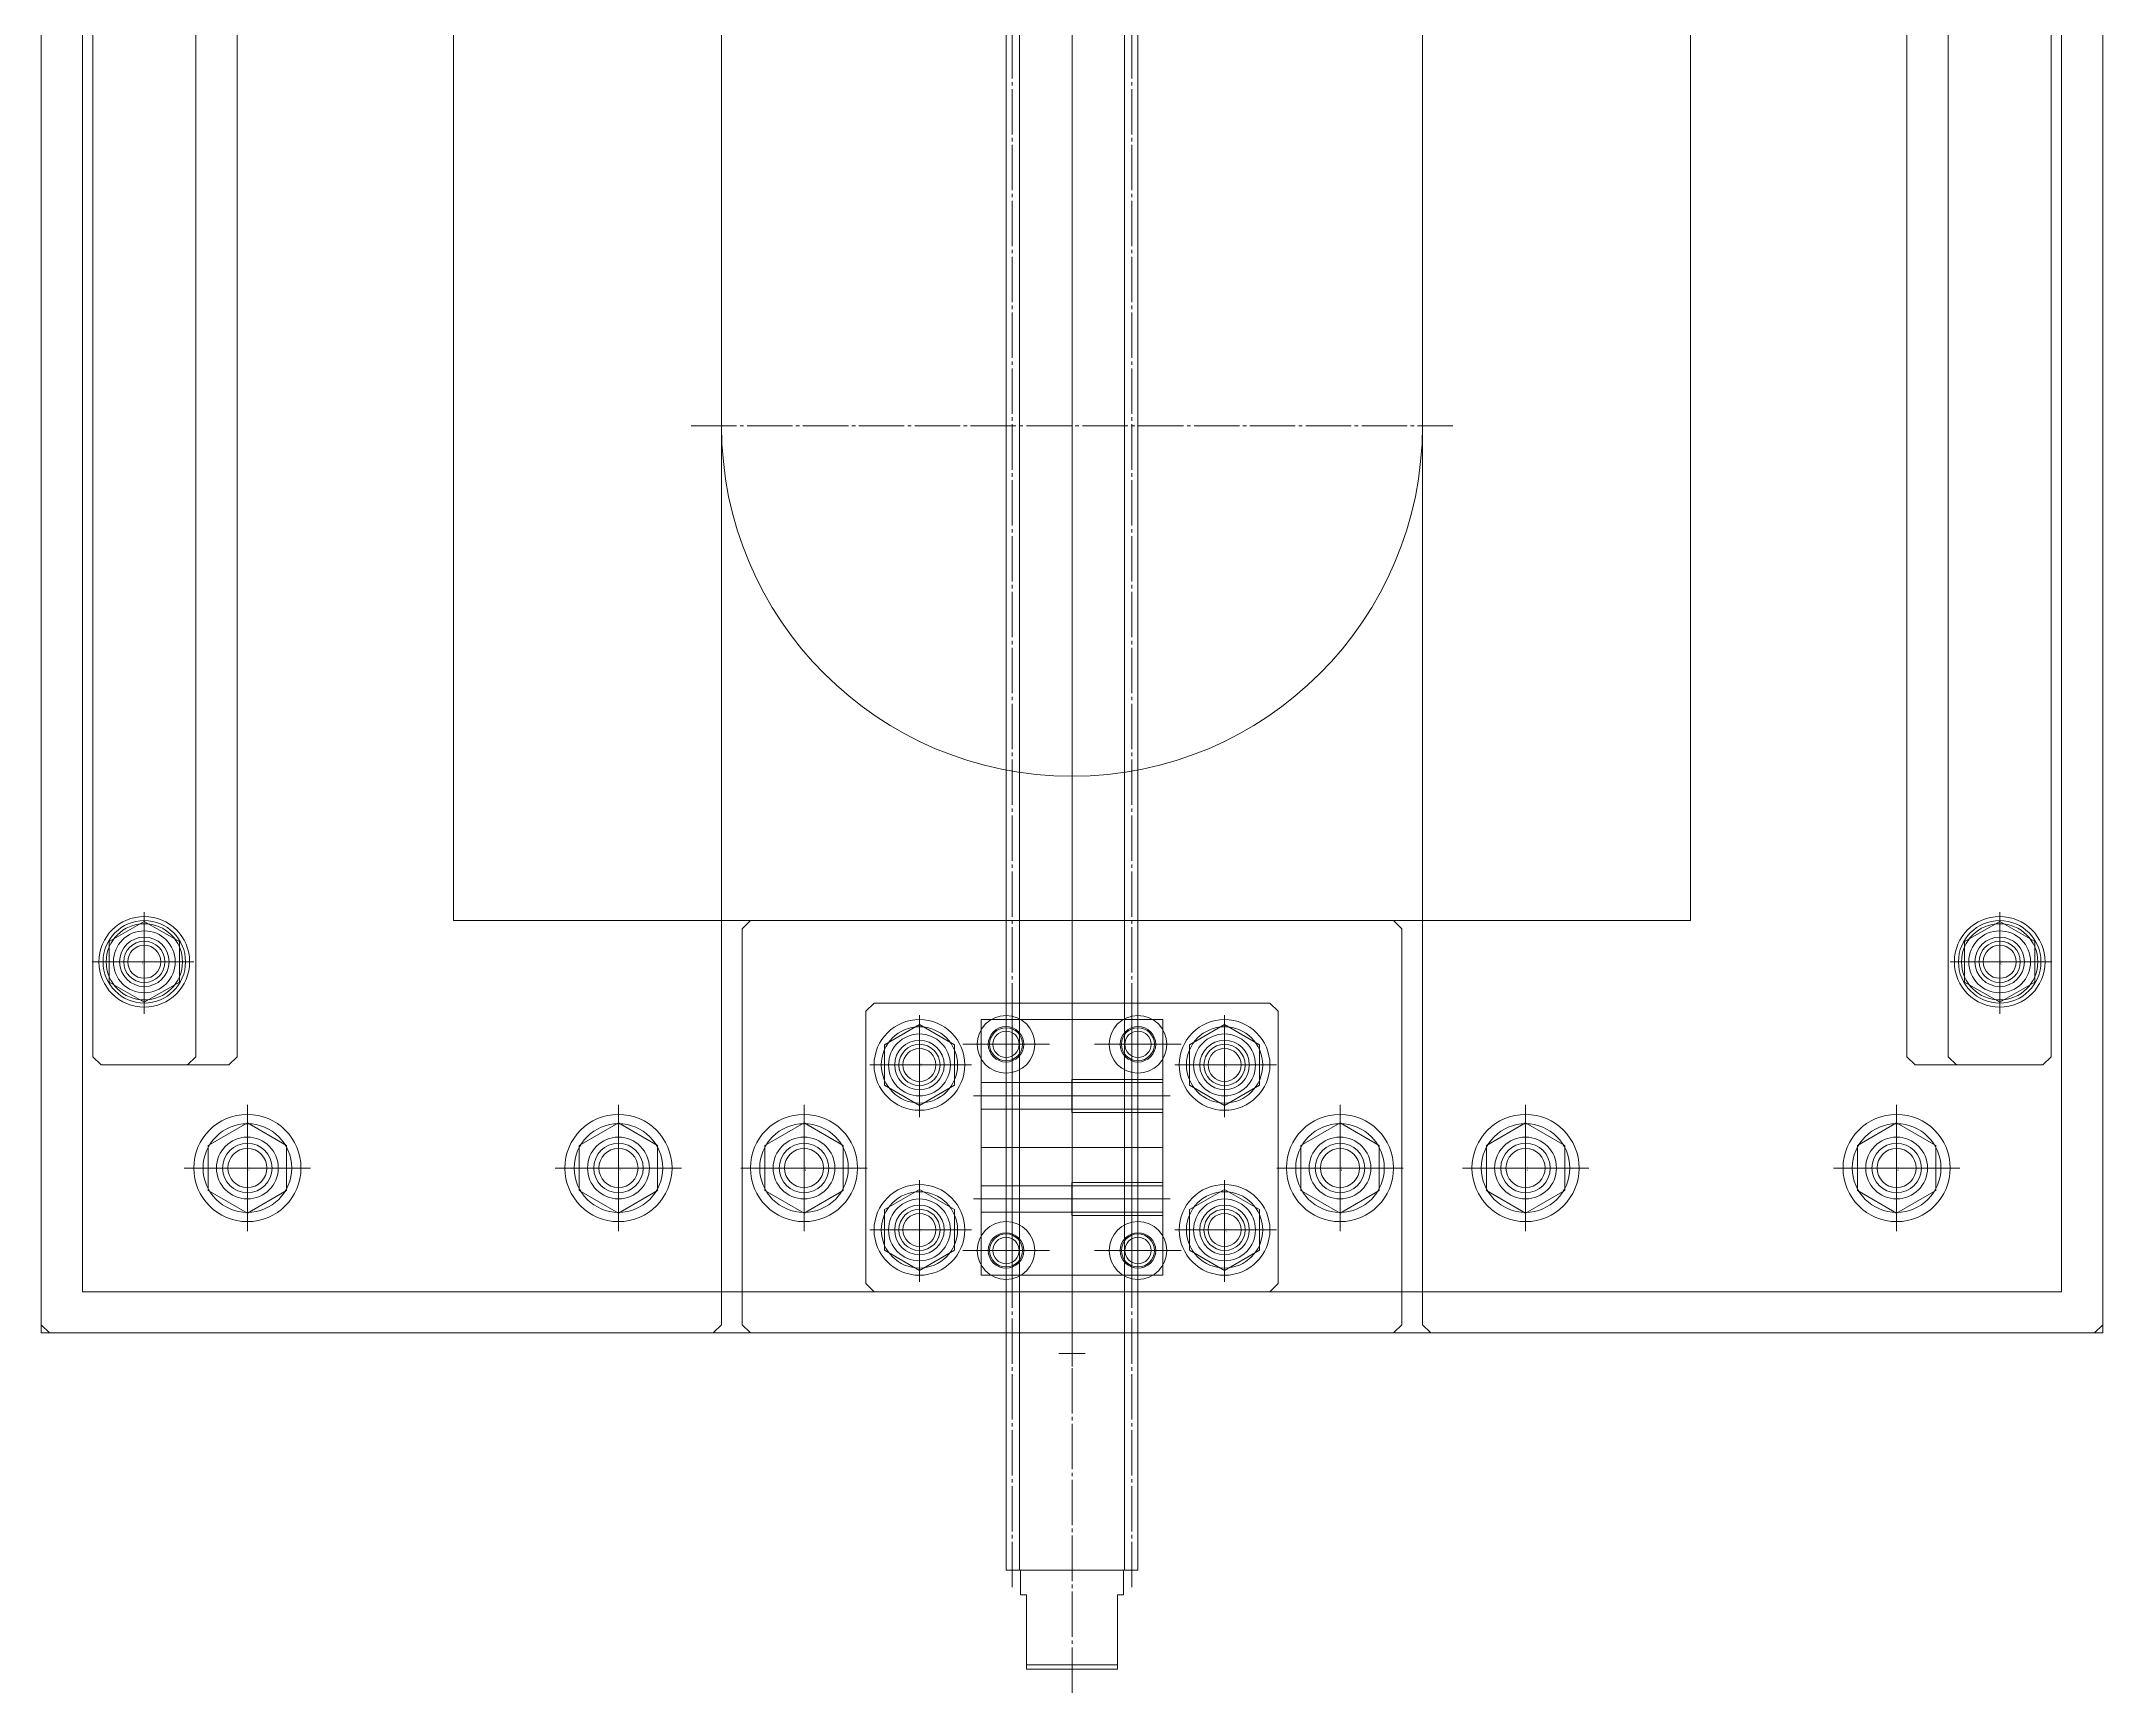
# Model space of a CAD drawing. Units: millimetres at full size. Extents: x -21196 to 21204, y -11807 to 11807.
# Drawn here: x -15850 to -15350, y -1607 to -1207 of the extents above; entities that cross this region are included whole.
import ezdxf
from ezdxf.enums import TextEntityAlignment as Align

# ---------------------------------------------------------------- set-up
doc = ezdxf.new("R2010")
doc.units = ezdxf.units.MM
doc.header["$LTSCALE"] = 0.5
doc.linetypes.add('USER4', pattern=[27.1, 22, -1.7, 1.7, -1.7])
doc.layers.add('1-0_設備-5(241129配置図菊池追記(立面図).jww)(機器配置図 260128.dwg)', color=7, linetype='Continuous', lineweight=9)
doc.styles.add('ＭＳ ゴシック', font='')
doc.styles.get('ＭＳ ゴシック').set_extended_font_data('MS Gothic')

msp = doc.modelspace()

# ---------------------------------------------------------------- linework, layer by layer
at = {"layer": '1-0_設備-5(241129配置図菊池追記(立面図).jww)(機器配置図 260128.dwg)'}
for p, q in [((-15599.5215, -1520.1458), (-15599.5215, -60.1458)), ((-15684.5215, -1300.1458), (-15684.5215, -1000.1458)), ((-15514.5215, -1300.1458), (-15514.5215, -1000.1458)), ((-15615.5215, -1577.6458), (-15615.5215, -1167.6458)), ((-15612.2715, -1577.6458), (-15612.2715, -1167.6458)), ((-15586.7715, -1577.6458), (-15586.7715, -1167.6458)), ((-15583.5215, -1577.6458), (-15583.5215, -1167.6458)), ((-15615.5215, -1506.1458), (-15615.5215, -1444.1458)), ((-15612.2715, -1506.1458), (-15612.2715, -1444.1458)), ((-15599.5215, -1506.1458), (-15599.5215, -1444.1458)), ((-15586.7715, -1506.1458), (-15586.7715, -1444.1458)), ((-15583.5215, -1506.1458), (-15583.5215, -1444.1458)), ((-15577.5215, -1459.4458), (-15621.5215, -1459.4458)), ((-15577.5215, -1458.6458), (-15599.5216, -1458.6458)), ((-15599.5216, -1466.6458), (-15599.5216, -1458.6458)), ((-15575.7411, -1462.6458), (-15623.4094, -1462.6458)), ((-15577.5215, -1465.8458), (-15621.5215, -1465.8458)), ((-15577.5215, -1466.6458), (-15599.5215, -1466.6459)), ((-15599.5215, -1468.5643), (-15599.5215, -1481.7274)), ((-15621.5215, -1475.1458), (-15577.5215, -1475.1458)), ((-15592.94, -1475.1458), (-15606.1031, -1475.1458)), ((-15577.5215, -1484.4458), (-15621.5215, -1484.4458)), ((-15599.5216, -1483.6458), (-15599.5216, -1491.6458)), ((-15577.5215, -1483.6458), (-15599.5215, -1483.6458)), ((-15575.7411, -1487.6458), (-15623.4094, -1487.6458)), ((-15577.5215, -1490.8458), (-15621.5215, -1490.8458)), ((-15577.5215, -1491.6458), (-15599.5216, -1491.6458)), ((-15599.5215, -1521.9885), (-15599.5215, -1528.3032)), ((-15596.3642, -1525.1459), (-15602.6789, -1525.1459)), ((-15615.5215, -1577.6458), (-15583.5215, -1577.6458)), ((-15612.0215, -1577.9458), (-15612.0215, -1583.6458)), ((-15587.0215, -1577.9458), (-15587.0215, -1583.6458)), ((-15610.5215, -1583.6458), (-15612.0215, -1583.6458)), ((-15610.5215, -1583.6458), (-15610.5215, -1601.6458)), ((-15588.5215, -1583.6458), (-15587.0215, -1583.6458)), ((-15588.5215, -1583.6458), (-15588.5215, -1601.6458)), ((-15610.5215, -1600.6458), (-15588.5215, -1600.6458)), ((-15610.5215, -1601.6458), (-15588.5215, -1601.6458))]:
    msp.add_line(p, q, dxfattribs=at)
at = {"layer": '1-0_設備-5(241129配置図菊池追記(立面図).jww)(機器配置図 260128.dwg)', "linetype": 'USER4'}
for p, q in [((-15599.5215, -1607.3922), (-15599.5215, -1117.7458)), ((-15614.0215, -1581.8079), (-15614.0215, -1162.9603)), ((-15585.0215, -1581.8079), (-15585.0215, -1163.4838)), ((-15691.8647, -1300.1458), (-15507.1783, -1300.1458)), ((-15824.5215, -1442.7816), (-15824.5215, -1417.51)), ((-15824.5215, -1418.1009), (-15824.5215, -1442.1907)), ((-15824.5215, -1418.5727), (-15824.5215, -1441.7188)), ((-15374.5215, -1442.7816), (-15374.5215, -1417.51)), ((-15374.5215, -1418.1009), (-15374.5215, -1442.1907)), ((-15374.5215, -1418.5727), (-15374.5215, -1441.7188)), ((-15824.5215, -1420.8047), (-15824.5215, -1439.4868)), ((-15824.5215, -1420.8047), (-15824.5215, -1439.4868)), ((-15824.5215, -1421.8047), (-15824.5215, -1438.4868)), ((-15374.5215, -1420.8047), (-15374.5215, -1439.4868)), ((-15374.5215, -1420.8047), (-15374.5215, -1439.4868)), ((-15374.5215, -1421.8047), (-15374.5215, -1438.4868)), ((-15837.1574, -1430.1458), (-15811.8857, -1430.1458)), ((-15812.4767, -1430.1458), (-15836.5664, -1430.1458)), ((-15836.0946, -1430.1458), (-15812.9485, -1430.1458)), ((-15833.8626, -1430.1458), (-15815.1805, -1430.1458)), ((-15833.8626, -1430.1458), (-15815.1805, -1430.1458)), ((-15832.8626, -1430.1458), (-15816.1805, -1430.1458)), ((-15361.8857, -1430.1458), (-15387.1574, -1430.1458)), ((-15386.5664, -1430.1458), (-15362.4767, -1430.1458)), ((-15362.9485, -1430.1458), (-15386.0946, -1430.1458)), ((-15365.1805, -1430.1458), (-15383.8626, -1430.1458)), ((-15365.1805, -1430.1458), (-15383.8626, -1430.1458)), ((-15366.1805, -1430.1458), (-15382.8626, -1430.1458)), ((-15615.5215, -1439.6353), (-15615.5215, -1460.6563)), ((-15583.5215, -1439.6353), (-15583.5215, -1460.6563)), ((-15636.5215, -1467.7817), (-15636.5215, -1442.51)), ((-15636.5215, -1443.1009), (-15636.5215, -1467.1907)), ((-15615.5215, -1455.5933), (-15615.5215, -1444.6984)), ((-15614.0215, -1506.1458), (-15614.0215, -1444.1458)), ((-15585.0215, -1506.1458), (-15585.0215, -1444.1458)), ((-15583.5215, -1455.5933), (-15583.5215, -1444.6984)), ((-15562.5215, -1467.7817), (-15562.5215, -1442.51)), ((-15562.5215, -1443.1009), (-15562.5215, -1467.1907)), ((-15636.5215, -1445.8048), (-15636.5215, -1464.4869)), ((-15636.5215, -1446.8048), (-15636.5215, -1463.4869)), ((-15562.5215, -1445.8048), (-15562.5215, -1464.4869)), ((-15562.5215, -1446.8048), (-15562.5215, -1463.4869)), ((-15605.011, -1450.1458), (-15626.032, -1450.1458)), ((-15620.969, -1450.1458), (-15610.0741, -1450.1458)), ((-15573.011, -1450.1458), (-15594.032, -1450.1458)), ((-15578.0741, -1450.1458), (-15588.969, -1450.1458)), ((-15623.8857, -1455.1458), (-15649.1574, -1455.1458)), ((-15624.4767, -1455.1458), (-15648.5664, -1455.1458)), ((-15645.8626, -1455.1458), (-15627.1805, -1455.1458)), ((-15628.1805, -1455.1458), (-15644.8626, -1455.1458)), ((-15549.8857, -1455.1458), (-15575.1574, -1455.1458)), ((-15550.4767, -1455.1458), (-15574.5664, -1455.1458)), ((-15553.1805, -1455.1458), (-15571.8626, -1455.1458)), ((-15554.1805, -1455.1458), (-15570.8626, -1455.1458)), ((-15799.5215, -1495.4573), (-15799.5215, -1464.8343)), ((-15709.5215, -1495.4573), (-15709.5215, -1464.8343)), ((-15664.5215, -1495.4573), (-15664.5215, -1464.8343)), ((-15534.5215, -1495.4573), (-15534.5215, -1464.8343)), ((-15489.5215, -1495.4573), (-15489.5215, -1464.8343)), ((-15399.5215, -1495.4573), (-15399.5215, -1464.8343)), ((-15799.5215, -1467.8047), (-15799.5215, -1492.4868)), ((-15799.5215, -1468.1009), (-15799.5215, -1492.1907)), ((-15799.5215, -1490.4779), (-15799.5215, -1469.8137)), ((-15709.5215, -1467.8047), (-15709.5215, -1492.4868)), ((-15709.5215, -1490.4779), (-15709.5215, -1469.8137)), ((-15664.5215, -1467.8047), (-15664.5215, -1492.4868)), ((-15664.5215, -1490.4779), (-15664.5215, -1469.8137)), ((-15534.5215, -1467.8047), (-15534.5215, -1492.4868)), ((-15534.5215, -1490.4779), (-15534.5215, -1469.8137)), ((-15489.5215, -1467.8047), (-15489.5215, -1492.4868)), ((-15489.5215, -1490.4779), (-15489.5215, -1469.8137)), ((-15399.5215, -1467.8047), (-15399.5215, -1492.4868)), ((-15399.5215, -1468.1009), (-15399.5215, -1492.1907)), ((-15399.5215, -1490.4779), (-15399.5215, -1469.8137)), ((-15784.21, -1480.1458), (-15814.833, -1480.1458)), ((-15787.1805, -1480.1458), (-15811.8626, -1480.1458)), ((-15787.4767, -1480.1458), (-15811.5664, -1480.1458)), ((-15789.1894, -1480.1458), (-15809.8536, -1480.1458)), ((-15694.21, -1480.1458), (-15724.833, -1480.1458)), ((-15721.8626, -1480.1458), (-15697.1805, -1480.1458)), ((-15719.8536, -1480.1458), (-15699.1894, -1480.1458)), ((-15649.21, -1480.1458), (-15679.833, -1480.1458)), ((-15676.8626, -1480.1458), (-15652.1805, -1480.1458)), ((-15674.8536, -1480.1458), (-15654.1894, -1480.1458)), ((-15636.5215, -1507.7817), (-15636.5215, -1482.51)), ((-15636.5215, -1483.1009), (-15636.5215, -1507.1907)), ((-15562.5215, -1507.7817), (-15562.5215, -1482.51)), ((-15562.5215, -1483.1009), (-15562.5215, -1507.1907)), ((-15519.21, -1480.1458), (-15549.833, -1480.1458)), ((-15522.1805, -1480.1458), (-15546.8626, -1480.1458)), ((-15524.1894, -1480.1458), (-15544.8536, -1480.1458)), ((-15474.21, -1480.1458), (-15504.833, -1480.1458)), ((-15477.1805, -1480.1458), (-15501.8626, -1480.1458)), ((-15479.1894, -1480.1458), (-15499.8536, -1480.1458)), ((-15384.21, -1480.1458), (-15414.833, -1480.1458)), ((-15387.1805, -1480.1458), (-15411.8626, -1480.1458)), ((-15387.4767, -1480.1458), (-15411.5664, -1480.1458)), ((-15389.1894, -1480.1458), (-15409.8536, -1480.1458)), ((-15636.5215, -1485.8048), (-15636.5215, -1504.4869)), ((-15636.5215, -1486.8048), (-15636.5215, -1503.4869)), ((-15615.5215, -1489.6353), (-15615.5215, -1510.6563)), ((-15583.5215, -1489.6353), (-15583.5215, -1510.6563)), ((-15562.5215, -1485.8048), (-15562.5215, -1504.4869)), ((-15562.5215, -1486.8048), (-15562.5215, -1503.4869)), ((-15615.5215, -1494.6984), (-15615.5215, -1505.5933)), ((-15583.5215, -1494.6984), (-15583.5215, -1505.5933)), ((-15623.8857, -1495.1458), (-15649.1574, -1495.1458)), ((-15624.4767, -1495.1458), (-15648.5664, -1495.1458)), ((-15645.8626, -1495.1458), (-15627.1805, -1495.1458)), ((-15628.1805, -1495.1458), (-15644.8626, -1495.1458)), ((-15549.8857, -1495.1458), (-15575.1574, -1495.1458)), ((-15550.4767, -1495.1458), (-15574.5664, -1495.1458)), ((-15553.1805, -1495.1458), (-15571.8626, -1495.1458)), ((-15554.1805, -1495.1458), (-15570.8626, -1495.1458)), ((-15605.011, -1500.1458), (-15626.032, -1500.1458)), ((-15620.969, -1500.1458), (-15610.0741, -1500.1458)), ((-15573.011, -1500.1458), (-15594.032, -1500.1458)), ((-15578.0741, -1500.1458), (-15588.969, -1500.1458))]:
    msp.add_line(p, q, dxfattribs=at)
at = {"layer": '1-0_設備-5(241129配置図菊池追記(立面図).jww)(機器配置図 260128.dwg)'}
for points in [[(-15684.5215, -62.1458), (-15684.5215, -1518.1458), (-15686.5215, -1520.1458), (-15847.5215, -1520.1458), (-15849.5215, -1518.1458), (-15849.5215, -62.1458), (-15847.5215, -60.1458), (-15686.5215, -60.1458)], [(-15349.5215, -1518.1458), (-15349.5215, -62.1458), (-15351.5215, -60.1458), (-15847.5215, -60.1458), (-15849.5215, -62.1458), (-15849.5215, -1518.1458), (-15847.5215, -1520.1458), (-15351.5215, -1520.1458)], [(-15514.5215, -62.1458), (-15514.5215, -1518.1458), (-15512.5215, -1520.1458), (-15351.5215, -1520.1458), (-15349.5215, -1518.1458), (-15349.5215, -62.1458), (-15351.5215, -60.1458), (-15512.5215, -60.1458)], [(-15837.0215, -1453.1458), (-15837.0215, -87.1458), (-15835.0215, -85.1458), (-15814.0215, -85.1458), (-15812.0215, -87.1458), (-15812.0215, -1453.1458), (-15814.0215, -1455.1458), (-15835.0215, -1455.1458)], [(-15837.0215, -1453.1458), (-15837.0215, -87.1458), (-15835.0215, -85.1458), (-15804.0215, -85.1458), (-15802.0215, -87.1458), (-15802.0215, -1453.1458), (-15804.0215, -1455.1458), (-15835.0215, -1455.1458)], [(-15362.0215, -1453.1458), (-15362.0215, -87.1458), (-15364.0215, -85.1458), (-15395.0215, -85.1458), (-15397.0215, -87.1458), (-15397.0215, -1453.1458), (-15395.0215, -1455.1458), (-15364.0215, -1455.1458)], [(-15362.0215, -1453.1458), (-15362.0215, -87.1458), (-15364.0215, -85.1458), (-15385.0215, -85.1458), (-15387.0215, -87.1458), (-15387.0215, -1453.1458), (-15385.0215, -1455.1458), (-15364.0215, -1455.1458)], [(-15833.0215, -1425.2382), (-15833.0215, -1435.0534), (-15824.5215, -1439.9607), (-15816.0215, -1435.0534), (-15816.0215, -1425.2382), (-15824.5215, -1420.3309)], [(-15679.5215, -1518.1458), (-15679.5215, -1422.1458), (-15677.5215, -1420.1458), (-15521.5215, -1420.1458), (-15519.5215, -1422.1458), (-15519.5215, -1518.1458), (-15521.5215, -1520.1458), (-15677.5215, -1520.1458)], [(-15366.0215, -1425.2382), (-15366.0215, -1435.0534), (-15374.5215, -1439.9607), (-15383.0215, -1435.0534), (-15383.0215, -1425.2382), (-15374.5215, -1420.3309)], [(-15649.5215, -1442.1458), (-15649.5215, -1508.1458), (-15647.5215, -1510.1458), (-15551.5215, -1510.1458), (-15549.5215, -1508.1458), (-15549.5215, -1442.1458), (-15551.5215, -1440.1458), (-15647.5215, -1440.1458)], [(-15577.5215, -1506.1458), (-15577.5215, -1444.1458), (-15621.5215, -1444.1458), (-15621.5215, -1506.1458)], [(-15628.0215, -1450.2383), (-15628.0215, -1460.0534), (-15636.5215, -1464.9607), (-15645.0215, -1460.0534), (-15645.0215, -1450.2383), (-15636.5215, -1445.3309)], [(-15554.0215, -1450.2383), (-15554.0215, -1460.0534), (-15562.5215, -1464.9607), (-15571.0215, -1460.0534), (-15571.0215, -1450.2383), (-15562.5215, -1445.3309)], [(-15790.0215, -1474.6609), (-15790.0215, -1485.6307), (-15799.5215, -1491.1154), (-15809.0215, -1485.6307), (-15809.0215, -1474.6609), (-15799.5215, -1469.1762)], [(-15700.0215, -1474.6609), (-15700.0215, -1485.6308), (-15709.5215, -1491.1154), (-15719.0215, -1485.6308), (-15719.0215, -1474.6609), (-15709.5215, -1469.1762)], [(-15655.0215, -1474.6609), (-15655.0215, -1485.6308), (-15664.5215, -1491.1154), (-15674.0215, -1485.6308), (-15674.0215, -1474.6609), (-15664.5215, -1469.1762)], [(-15525.0215, -1474.6609), (-15525.0215, -1485.6308), (-15534.5215, -1491.1154), (-15544.0215, -1485.6308), (-15544.0215, -1474.6609), (-15534.5215, -1469.1763)], [(-15480.0215, -1474.6609), (-15480.0215, -1485.6308), (-15489.5215, -1491.1154), (-15499.0215, -1485.6308), (-15499.0215, -1474.6609), (-15489.5215, -1469.1762)], [(-15390.0215, -1474.6609), (-15390.0215, -1485.6307), (-15399.5215, -1491.1154), (-15409.0215, -1485.6307), (-15409.0215, -1474.6609), (-15399.5215, -1469.1762)], [(-15628.0215, -1490.2383), (-15628.0215, -1500.0534), (-15636.5215, -1504.9607), (-15645.0215, -1500.0534), (-15645.0215, -1490.2383), (-15636.5215, -1485.3309)], [(-15554.0215, -1490.2383), (-15554.0215, -1500.0534), (-15562.5215, -1504.9607), (-15571.0215, -1500.0534), (-15571.0215, -1490.2383), (-15562.5215, -1485.3309)]]:
    msp.add_lwpolyline(points, close=True, dxfattribs=at)
for points in [[(-15349.5215, -170.1458), (-15349.5215, -1520.1458), (-15849.5215, -1520.1458), (-15849.5215, -170.1458)], [(-15359.5215, -170.1458), (-15359.5215, -1510.1458), (-15839.5215, -1510.1458), (-15839.5215, -170.1458)], [(-15449.5215, -170.1458), (-15449.5215, -1420.1458), (-15749.5215, -1420.1458), (-15749.5215, -170.1458)]]:
    msp.add_lwpolyline(points, dxfattribs=at)
for centre, radius in [((-15824.5215, -1430.1458), 11), ((-15374.5215, -1430.1458), 11), ((-15824.5215, -1430.1458), 10), ((-15824.5215, -1430.1458), 9.25), ((-15824.5215, -1430.1458), 7.5), ((-15824.5215, -1430.1458), 6), ((-15824.5215, -1430.1458), 6), ((-15374.5215, -1430.1458), 10), ((-15374.5215, -1430.1458), 9.25), ((-15374.5215, -1430.1458), 7.5), ((-15374.5215, -1430.1458), 6), ((-15374.5215, -1430.1458), 6), ((-15824.5215, -1430.1458), 5), ((-15824.5215, -1430.1458), 5), ((-15824.5215, -1430.1458), 4), ((-15374.5215, -1430.1458), 5), ((-15374.5215, -1430.1458), 5), ((-15374.5215, -1430.1458), 4), ((-15636.5215, -1455.1458), 11), ((-15615.5215, -1450.1458), 7), ((-15583.5215, -1450.1458), 7), ((-15562.5215, -1455.1458), 11), ((-15636.5215, -1455.1458), 9.25), ((-15636.5215, -1455.1458), 7.5), ((-15636.5215, -1455.1458), 6), ((-15615.5215, -1450.1458), 4.3), ((-15615.5215, -1450.1458), 4), ((-15615.5215, -1450.1458), 3.2), ((-15583.5215, -1450.1458), 4.3), ((-15583.5215, -1450.1458), 4), ((-15583.5215, -1450.1458), 3.2), ((-15562.5215, -1455.1458), 9.25), ((-15562.5215, -1455.1458), 7.5), ((-15562.5215, -1455.1458), 6), ((-15636.5215, -1455.1458), 5), ((-15636.5215, -1455.1458), 4), ((-15562.5215, -1455.1458), 5), ((-15562.5215, -1455.1458), 4), ((-15799.5215, -1480.1458), 13), ((-15799.5215, -1480.1458), 10.75), ((-15709.5215, -1480.1458), 13), ((-15709.5215, -1480.1458), 10.75), ((-15664.5215, -1480.1458), 13), ((-15664.5215, -1480.1458), 10.75), ((-15534.5215, -1480.1458), 13), ((-15534.5215, -1480.1458), 10.75), ((-15489.5215, -1480.1458), 13), ((-15489.5215, -1480.1458), 10.75), ((-15399.5215, -1480.1458), 13), ((-15399.5215, -1480.1458), 10.75), ((-15799.5215, -1480.1458), 7.5), ((-15799.5215, -1480.1458), 7.5), ((-15799.5215, -1480.1458), 6), ((-15709.5215, -1480.1458), 7.5), ((-15709.5215, -1480.1458), 6), ((-15664.5215, -1480.1458), 7.5), ((-15664.5215, -1480.1458), 6), ((-15534.5215, -1480.1458), 7.5), ((-15534.5215, -1480.1458), 6), ((-15489.5215, -1480.1458), 7.5), ((-15489.5215, -1480.1458), 6), ((-15399.5215, -1480.1458), 7.5), ((-15399.5215, -1480.1458), 7.5), ((-15399.5215, -1480.1458), 6), ((-15799.5215, -1480.1458), 4.75), ((-15709.5215, -1480.1458), 4.75), ((-15664.5215, -1480.1458), 4.75), ((-15534.5215, -1480.1458), 4.75), ((-15489.5215, -1480.1458), 4.75), ((-15399.5215, -1480.1458), 4.75), ((-15636.5215, -1495.1458), 11), ((-15562.5215, -1495.1458), 11), ((-15636.5215, -1495.1458), 9.25), ((-15636.5215, -1495.1458), 7.5), ((-15636.5215, -1495.1458), 6), ((-15562.5215, -1495.1458), 9.25), ((-15562.5215, -1495.1458), 7.5), ((-15562.5215, -1495.1458), 6), ((-15636.5215, -1495.1458), 5), ((-15636.5215, -1495.1458), 4), ((-15615.5215, -1500.1458), 7), ((-15583.5215, -1500.1458), 7), ((-15562.5215, -1495.1458), 5), ((-15562.5215, -1495.1458), 4), ((-15615.5215, -1500.1458), 4.3), ((-15615.5215, -1500.1458), 4), ((-15615.5215, -1500.1458), 3.2), ((-15583.5215, -1500.1458), 4.3), ((-15583.5215, -1500.1458), 4), ((-15583.5215, -1500.1458), 3.2)]:
    msp.add_circle(centre, radius, dxfattribs=at)
for centre, radius, start, end in [((-15599.5215, -1300.1458), 85, 180, 0), ((-15612.3215, -1577.9458), 0.3, 0, 90), ((-15586.7215, -1577.9458), 0.3, 90, 180)]:
    msp.add_arc(centre, radius, start, end, dxfattribs=at)

# ---------------------------------------------------------------- texts
at = {"layer": '1-0_設備-5(241129配置図菊池追記(立面図).jww)(機器配置図 260128.dwg)', "style": 'ＭＳ ゴシック'}
for s, p in [('BT-M10', (-15824.7706, -1430.8639)), ('BT-M10', (-15373.972, -1430.8639)), ('BT-M10', (-15635.972, -1455.8639)), ('BT-M10', (-15561.972, -1455.8639)), ('BT-M12', (-15798.9616, -1480.8601)), ('BT-M12', (-15708.9616, -1480.8601)), ('BT-M12', (-15663.9616, -1480.8601)), ('BT-M12', (-15533.9616, -1480.8601)), ('BT-M12', (-15488.9616, -1480.8601)), ('BT-M12', (-15398.9616, -1480.8601)), ('BT-M10', (-15635.972, -1495.8639)), ('BT-M10', (-15561.972, -1495.8639))]:
    msp.add_text(s, height=0.2203, rotation=90, dxfattribs=at).set_placement(p, align=Align.BOTTOM_LEFT)

doc.saveas('drawing.dxf')
